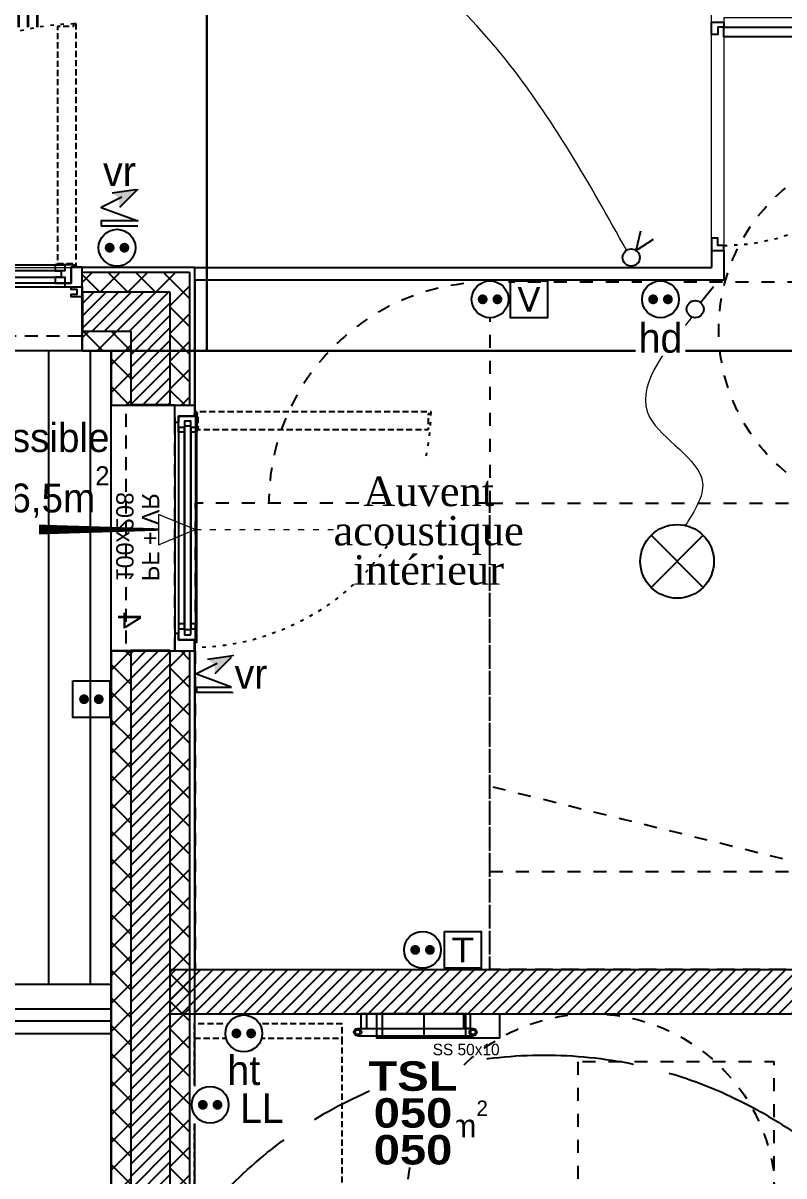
# Model space of a CAD drawing. Header units: centimetres. Extents: x -58072 to 12532, y -30603 to 6224.
# Drawn here: x 10784.5 to 11094.6, y 3181.3 to 3650.9 of the extents above; entities that cross this region are included whole.
import ezdxf

# ---------------------------------------------------------------- set-up
doc = ezdxf.new("R2010")
doc.units = ezdxf.units.CM
for name, pattern in [('ACAD_ISO02W100', [15, 12, -3]), ('ACAD_ISO03W100', [30, 12, -18]), ('Style de ligne -1', [0.41664, 0.20828, -0.20836]), ('Style de ligne -11', [0.347222, 0.20828, -0.138942]), ('Style de ligne -12', [0.164042, 0.054681, -0.109361]), ('Style de ligne -13', [0.147638, 0.098425, -0.049213]), ('Style de ligne -18', [0.164042, 0.054681, -0.109361]), ('Style de ligne -5', [0.20828, 0.069425, -0.138855]), ('VW-01', [0.41656, 0.20828, -0.20828])]:
    doc.linetypes.add(name, pattern=pattern)
for name, color, linetype in [('B Aménagement intérieur', 252, 'Continuous'), ('B GÈnÈral_Hatch', 252, 'Continuous'), ('B Général', 252, 'Continuous'), ('C ANNOTATIONS-PMR', 252, 'Style de ligne -5'), ('C ANNOTATIONS-prestations', 252, 'Continuous'), ('C ANNOTATIONS-texte', 252, 'Continuous'), ('D SURFACES-shab', 252, 'Continuous'), ('prlm-MOD', 7, 'Continuous'), ('prlm-VMC', 93, 'Continuous')]:
    doc.layers.add(name, color=color, linetype=linetype)
for name, color, linetype, lineweight in [('prlm-CHAUFF-CONV', 1, 'Continuous', 25), ('prlm-ELEC-CFA', 1, 'Continuous', 25), ('prlm-ELEC-CFO', 1, 'Continuous', 25)]:
    doc.layers.add(name, color=color, linetype=linetype, lineweight=lineweight)
doc.layers.add('prlm-ZEROPLOT', color=254, linetype='Continuous', plot=False)
doc.styles.add('Eurostile', font='Eurosti.TTF')
doc.styles.add('Eurostile (bold)', font='Eurostib.TTF')
doc.styles.add('Eurostile (italic)', font='Eurostib.TTF')
doc.styles.add('prlm-chauff-rad', font='ariblk.ttf', dxfattribs={"height": 12})
doc.styles.add('prlm-elec-cfo', font='comic.ttf', dxfattribs={"height": 12})
doc.styles.add('prlm-vmc', font='pala.ttf', dxfattribs={"height": 14})
doc.styles.get("Standard").update_dxf_attribs({"font": 'isocp.shx', "height": 12})
pattern_1 = [(45, (0, 0), (-5.656854, 5.656854), []), (135, (0, 0), (5.656854, 5.656854), [])]
pattern_2 = [(45, (0, 0), (2.4253472, -2.6458333), [])]
pattern_3 = [(-45, (0, 0), (5.656854, 5.656854), []), (45, (0, 0), (5.656854, -5.656854), [])]
pattern_4 = [(-45, (0, 0), (5.656854, 5.656854), []), (45, (0, 0), (5.656854, -5.656854), [])]

# ---------------------------------------------------------------- blocks, each defined once
blk = doc.blocks.new('B 60.Rond 150_PMR')
at = {"layer": 'B Général', "linetype": 'VW-01', "ltscale": 25.4}
blk.add_circle((0, 0), 75, dxfattribs=at)
at = {"layer": 'B Général', "insert": (-61.5, 0), "char_height": 7.056, "attachment_point": 5, "rotation": 90, "line_spacing_factor": 0.894578, "style": 'Eurostile (italic)'}
blk.add_mtext('Ø 150 PMR', dxfattribs=at)
blk = doc.blocks.new('B 60.200_wc-2')
at = {"layer": 'B Général', "linetype": 'Continuous'}
for p, q in [((-25, -20.1), (-25, 0)), ((-24.9, 0.1), (24.9, 0.1)), ((25, -20.1), (25, 0)), ((-19.5, -44.2), (-19.5, -21.9)), ((19.5, -44.2), (19.5, -21.9))]:
    blk.add_line(p, q, dxfattribs=at)
at = {"layer": 'B Général', "linetype": 'Continuous', "flags": 128}
blk.add_lwpolyline([(-25, -20.1), (-24.9, -20.6), (-24.75, -20.9), (-24.55, -21.2), (-24.3, -21.45), (-23.9, -21.7), (-23.4, -21.85), (-23.15, -21.9), (23.25, -21.9), (23.55, -21.85), (23.9, -21.7), (24.2, -21.5), (24.45, -21.3), (24.65, -21.05), (24.8, -20.75), (24.9, -20.5), (24.95, -20.3), (25, -20.1)], dxfattribs=at)
for points in [[(-19.5, -44.2), (-19.5, -44.2, 0.036537), (-19.11, -49.53, 0.035337), (-17.94, -54.75), (-17.94, -54.75, 0.041299), (-16.22, -59.09), (-16.22, -59.09), (-16.22, -59.1, 0.041783), (-13.79, -63.08, 0.053503), (-10.77, -66.4), (-10.77, -66.4, 0.054816), (-7.12, -69.02), (-7.12, -69.02, 0.063755), (-3.68, -70.42), (-3.68, -70.42, 0.064897), (0, -70.9)], [(0, -70.9, 0.064897), (3.68, -70.42), (3.68, -70.42, 0.063726), (7.12, -69.02), (7.12, -69.02, 0.054816), (10.77, -66.4), (10.77, -66.4, 0.053503), (13.79, -63.08, 0.041783), (16.22, -59.1), (16.22, -59.09), (16.22, -59.09, 0.041299), (17.94, -54.75), (17.94, -54.75, 0.035337), (19.11, -49.53, 0.036556), (19.5, -44.2)]]:
    blk.add_lwpolyline(points, format="xyb", dxfattribs=at)
at = {"layer": 'B Général', "linetype": 'Continuous'}
for centre, start, end in [((-24.9, 0), 90, 180), ((24.9, 0), 0, 90)]:
    blk.add_arc(centre, 0.1, start, end, dxfattribs=at)
blk = doc.blocks.new('B 60.Groupe-2-1')
at = {"layer": 'B Général', "linetype": 'Style de ligne -1', "ltscale": 25.4, "flags": 128}
blk.add_lwpolyline([(-35.4, 7.6), (35.6, 7.6), (35.6, -32.4), (-35.4, -32.4)], close=True, dxfattribs=at)
at = {"layer": 'B Général', "xscale": -1, "rotation": 270}
blk.add_blockref('B 60.200_wc-2', (35.5, 7.5), dxfattribs=at)
blk = doc.blocks.new('B 60.WC-plan-PMR')
at = {"layer": 'B Général', "linetype": 'Style de ligne -1', "ltscale": 25.4, "flags": 128}
blk.add_lwpolyline([(-114.5, 112.5), (15.5, 112.5), (15.5, 32.5), (-114.5, 32.5)], close=True, dxfattribs=at)
at = {"layer": 'B Général'}
blk.add_blockref('B 60.Groupe-2-1', (0, 0), dxfattribs=at)
blk = doc.blocks.new('B 60.Sèche-serviette')
at = {"layer": 'B GÈnÈral_Hatch', "linetype": 'Continuous'}
h = blk.add_hatch(dxfattribs=at)
h.set_pattern_fill('H_BARDAGE V 150', color=256, style=0, pattern_type=2)
h.set_pattern_definition([(90, (0, 3.493), (17, 0), [])])
h.paths.add_polyline_path([(-25, 8.4925), (25, 8.4925), (25, -1.5075), (-25, -1.5075)])
at = {"layer": 'B Général', "linetype": 'Continuous', "flags": 128}
blk.add_lwpolyline([(-25, 8.4925), (25, 8.4925), (25, -1.5075), (-25, -1.5075)], close=True, dxfattribs=at)
at = {"layer": 'C ANNOTATIONS-prestations', "insert": (25, -8.4925), "char_height": 4.7037, "width": 50, "attachment_point": 9, "line_spacing_factor": 0.894578, "style": 'Eurostile'}
blk.add_mtext('SS 50x10', dxfattribs=at)
blk = doc.blocks.new('B 60.Lave Linge')
at = {"layer": 'B Général', "linetype": 'Style de ligne -13', "ltscale": 25.4, "flags": 128}
blk.add_lwpolyline([(-29.47, 30), (-29.47, 36), (30.53, 36), (30.53, 30)], dxfattribs=at)
blk.add_lwpolyline([(-29.47, 30), (30.53, 30), (30.53, -30), (-29.47, -30)], close=True, dxfattribs=at)
at = {"layer": 'B Général', "insert": (0, 0), "char_height": 7.056, "attachment_point": 5, "line_spacing_factor": 0.894578, "style": 'Eurostile'}
blk.add_mtext('LL', dxfattribs=at)
blk = doc.blocks.new('B 60.Groupe-35-1')
at = {"layer": 'D SURFACES-shab', "lineweight": 18, "flags": 128}
blk.add_lwpolyline([(10854.39, 3247.39), (10854.39, 3012.74), (11010.53, 3012.74), (11010.53, 3093.85), (11070.03, 3093.85), (11070.03, 3077.64), (11156.03, 3077.64), (11156.03, 3247.39)], close=True, dxfattribs=at)
at = {"layer": 'B Général'}
for name, p in [('B 60.Sèche-serviette', (10953.72, 3238.9)), ('B 60.Lave Linge', (10883.85, 3207.39))]:
    blk.add_blockref(name, p, dxfattribs=at)
at = {"layer": 'B Général', "xscale": -1, "rotation": 89.99999999666491}
blk.add_blockref('B 60.WC-plan-PMR', (11123.03, 3113.24), dxfattribs=at)
at = {"layer": 'C ANNOTATIONS-PMR', "ltscale": 25.4, "rotation": 90}
blk.add_blockref('B 60.Rond 150_PMR', (11016.13, 3172.39), dxfattribs=at)
at = {"layer": 'C ANNOTATIONS-texte', "insert": (10928.03, 3212.05), "char_height": 9.4074, "width": 139.08, "attachment_point": 1, "rotation": 360, "line_spacing_factor": 0.894578, "style": 'Eurostile'}
blk.add_mtext('sde 6m{\\H0.6667x;\\S2^ ;}', dxfattribs=at)
blk = doc.blocks.new('B 60.PF 200.208 + VR')
at = {"layer": 'B Général', "linetype": 'Continuous'}
for p, q in [((-100, 7), (-100, 17)), ((100, 7), (100, 17))]:
    blk.add_line(p, q, dxfattribs=at)
at = {"layer": 'B Général', "linetype": 'Continuous', "lineweight": 35}
for p, q in [((-100, 7), (-100, -9)), ((100, 7), (100, -9))]:
    blk.add_line(p, q, dxfattribs=at)
at = {"layer": 'B Général'}
blk.add_line((-93, 9), (97, 9), dxfattribs=at)
at = {"layer": 'B Général', "linetype": 'Style de ligne -13', "ltscale": 25.4, "flags": 128}
for points in [[(-97.5, 116.12), (-96.5, 116.12), (-96.5, 115.12), (-90, 115.12), (-90, 18.5), (-96.5, 18.5), (-96.5, 17.5), (-97.5, 17.5)], [(97.5, 116.12), (96.5, 116.12), (96.5, 115.12), (90, 115.12), (90, 18.5), (96.5, 18.5), (96.5, 17.5), (97.5, 17.5)]]:
    blk.add_lwpolyline(points, close=True, dxfattribs=at)
at = {"layer": 'B Général', "flags": 128}
for points in [[(-93, 10.5), (-93, 9), (-100, 9), (-100, 17), (-95.5, 17), (-95.5, 10.5)], [(-4.5, 18), (-89, 18), (-89, 15.5), (-4.5, 15.5)], [(6.5, 18), (93, 18), (93, 15.5), (6.5, 15.5)], [(93, 10.5), (93, 9), (100, 9), (100, 17), (95.5, 17), (95.5, 10.5)], [(-4.5, 13), (-89, 13), (-89, 10.5), (-4.5, 10.5)], [(6.5, 13), (93, 13), (93, 10.5), (6.5, 10.5)], [(-100, 9), (-100, 5), (-95.5, 5), (-95.5, 6), (-98, 6), (-98, 8), (-95.5, 8), (-95.5, 9)], [(100, 9), (100, 5), (95.5, 5), (95.5, 6), (98, 6), (98, 8), (95.5, 8), (95.5, 9)]]:
    blk.add_lwpolyline(points, close=True, dxfattribs=at)
at = {"layer": 'B Général', "linetype": 'Continuous', "flags": 128}
for points in [[(-89, 15.5), (-91.5, 15.5), (-91.5, 13), (-89, 13), (-89, 10.5), (-95.5, 10.5), (-95.5, 17), (-96.5, 17), (-96.5, 18), (-89, 18)], [(-6.5, 15.5), (-4, 15.5), (-4, 13), (-6.5, 13), (-6.5, 10.5), (0, 10.5), (0, 17), (1, 17), (1, 18), (-6.5, 18)], [(6.5, 15.5), (4, 15.5), (4, 13), (6.5, 13), (6.5, 10.5), (0, 10.5), (0, 17), (1, 17), (1, 18), (6.5, 18)], [(89, 15.5), (91.5, 15.5), (91.5, 13), (89, 13), (89, 10.5), (95.5, 10.5), (95.5, 17), (96.5, 17), (96.5, 18), (89, 18)]]:
    blk.add_lwpolyline(points, close=True, dxfattribs=at)
at = {"layer": 'B Général', "linetype": 'Style de ligne -11', "ltscale": 25.4, "flags": 128}
blk.add_lwpolyline([(-100, 9), (100, 9), (100, -11), (-100, -11)], close=True, dxfattribs=at)
at = {"layer": 'B Général', "flags": 128}
blk.add_lwpolyline([(100, -9), (100, -17), (-100, -17), (-100, -9)], dxfattribs=at)
at = {"layer": 'B Général'}
for centre in [(-97, 17.5), (97, 17.5)]:
    blk.add_circle(centre, 0.5, dxfattribs=at)
at = {"layer": 'B Général', "linetype": 'Style de ligne -12', "ltscale": 25.4}
for centre, start, end in [((-98.46, 17.77), 359.5523, 89.0018), ((98.46, 17.77), 90.9982, 180.4485)]:
    blk.add_arc(centre, 98.37, start, end, dxfattribs=at)
at = {"layer": 'B Général', "insert": (0, 3.15), "char_height": 7.056, "attachment_point": 2, "rotation": 360, "line_spacing_factor": 0.894578, "style": 'Eurostile'}
blk.add_mtext('PF + VR', dxfattribs=at)
at = {"layer": 'C ANNOTATIONS-prestations', "rotation": 360, "line_spacing_factor": 0.894578}
for s, insert, char_height, attachment_point, style in [('5', (-91.15, -4.77), 9.41, 1, 'Eurostile (bold)'), ('\\P200x208 (2 vantaux) ', (0, 3.15), 7.0556, 2, 'Eurostile')]:
    blk.add_mtext(s, dxfattribs=dict(at, insert=insert, char_height=char_height, attachment_point=attachment_point, style=style))
blk = doc.blocks.new('B 60.PF 100.208 + VR')
at = {"layer": 'B Général', "linetype": 'Continuous'}
for p, q in [((-50, 7), (-50, 17)), ((50, 7), (50, 17))]:
    blk.add_line(p, q, dxfattribs=at)
at = {"layer": 'B Général', "linetype": 'Continuous', "lineweight": 35}
for p, q in [((-50, 7), (-50, -9)), ((50, 7), (50, -9))]:
    blk.add_line(p, q, dxfattribs=at)
at = {"layer": 'B Général'}
blk.add_line((45, 9), (-45, 9), dxfattribs=at)
at = {"layer": 'B Général', "linetype": 'Style de ligne -13', "ltscale": 25.4, "flags": 128}
blk.add_lwpolyline([(47.5, 113.27), (46.5, 113.27), (46.5, 112.27), (40, 112.27), (40, 18.5), (46.5, 18.5), (46.5, 17.5), (47.5, 17.5)], close=True, dxfattribs=at)
at = {"layer": 'B Général', "flags": 128}
for points in [[(-43, 10.5), (-43, 9), (-50, 9), (-50, 17), (-45.5, 17), (-45.5, 10.5)], [(-43.5, 15.5), (43.5, 15.5), (43.5, 13), (-43.5, 13)], [(-41, 18), (41, 18), (41, 15.5), (-41, 15.5)], [(43, 10.5), (43, 9), (50, 9), (50, 17), (45.5, 17), (45.5, 10.5)], [(-41, 13), (41, 13), (41, 10.5), (-41, 10.5)]]:
    blk.add_lwpolyline(points, close=True, dxfattribs=at)
at = {"layer": 'B Général', "linetype": 'Continuous', "flags": 128}
for points in [[(-39, 15.5), (-41.5, 15.5), (-41.5, 13), (-39, 13), (-39, 10.5), (-45.5, 10.5), (-45.5, 17), (-46.5, 17), (-46.5, 18), (-39, 18)], [(39, 15.5), (41.5, 15.5), (41.5, 13), (39, 13), (39, 10.5), (45.5, 10.5), (45.5, 17), (46.5, 17), (46.5, 18), (39, 18)]]:
    blk.add_lwpolyline(points, close=True, dxfattribs=at)
at = {"layer": 'B Général', "linetype": 'Style de ligne -11', "ltscale": 25.4, "flags": 128}
blk.add_lwpolyline([(-50, 9), (50, 9), (50, -11), (-50, -11)], close=True, dxfattribs=at)
at = {"layer": 'B Général', "flags": 128}
blk.add_lwpolyline([(-50, -9), (-50, -17), (50, -17), (50, -9)], dxfattribs=at)
at = {"layer": 'B Général'}
blk.add_circle((47, 17.5), 0.5, dxfattribs=at)
at = {"layer": 'B Général', "linetype": 'Style de ligne -12', "ltscale": 25.4}
blk.add_arc((48.78, 15.78), 97.5, 90.8973, 179.2823, dxfattribs=at)
at = {"layer": 'B Général', "insert": (-21.61, 2.64), "char_height": 7.056, "attachment_point": 1, "rotation": 360, "line_spacing_factor": 0.894578, "style": 'Eurostile'}
blk.add_mtext('PF + VR', dxfattribs=at)
at = {"layer": 'C ANNOTATIONS-prestations', "attachment_point": 1, "rotation": 360, "line_spacing_factor": 0.894578}
for s, insert, char_height, style in [('4', (-41.15, -4.77), 9.41, 'Eurostile (bold)'), ('100x208', (-21.61, -7.84), 7.056, 'Eurostile')]:
    blk.add_mtext(s, dxfattribs=dict(at, insert=insert, char_height=char_height, style=style))
blk = doc.blocks.new('xi.EA')
at = {"layer": 'prlm-VMC', "color": 0, "linetype": 'ByBlock', "lineweight": 5, "flags": 128}
blk.add_lwpolyline([(-6.17, -15), (6.17, -15), (0, 0)], close=True, dxfattribs=at)
at = {"layer": 'prlm-VMC', "color": 0, "linetype": 'ByBlock', "lineweight": -2, "flags": 128}
blk.add_lwpolyline([(0, -15, 1, 4, 0), (0, -63.63, 1, 1, 0)], format="xyseb", dxfattribs=at)
at = {"layer": 'prlm-VMC', "color": 0, "linetype": 'ByBlock', "lineweight": 5}
blk.add_solid([(0, 0), (6.17, -15), (-6.17, -15), (0, 0)], dxfattribs=at)
at = {"layer": 'prlm-ZEROPLOT', "color": 250, "linetype": 'ACAD_ISO03W100', "lineweight": 0, "ltscale": 0.2}
blk.add_lwpolyline([(0, 0), (0, 60)], dxfattribs=at)
blk = doc.blocks.new('xi.dchrob')
at = {"layer": 'prlm-MOD', "color": 161}
for p, q in [((8.16, -2.3), (8.16, 2.3)), ((13.38, 1.16), (13.38, -1.16))]:
    blk.add_line(p, q, dxfattribs=at)
for points in [[(0, 10.66), (0, 4.16)], [(4.19, -5.66), (4.19, 5.66)], [(5.77, 7.56), (8.16, 2.38)], [(0, -4.16), (0, -10.66)], [(5.77, -7.26), (8.16, -2.37)]]:
    blk.add_lwpolyline(points, dxfattribs=at)
for points in [[(2.5, 9.16), (4.19, 9.16), (4.19, 5.66), (2.5, 5.66)], [(13.38, -2.37), (8.16, -2.37), (8.16, 2.38), (13.38, 2.38)], [(2.5, -5.66), (4.19, -5.66), (4.19, -9.16), (2.5, -9.16)]]:
    blk.add_lwpolyline(points, close=True, dxfattribs=at)
for centre, radius, start, end in [((0, 7.41), 3.25, 32.579, 90), ((0, 7.41), 3.25, 270, 327.421), ((4.65, 7.56), 1.13, 0, 114.0743), ((0, -7.41), 3.25, 32.579, 90), ((0, -7.41), 3.25, 270, 327.421), ((4.65, -7.26), 1.13, 245.9257, 360)]:
    blk.add_arc(centre, radius, start, end, dxfattribs=at)
at = {"layer": 'prlm-ZEROPLOT', "color": 253, "linetype": 'ACAD_ISO02W100', "ltscale": 5}
for radius in [180, 120]:
    blk.add_circle((13.38, 0), radius, dxfattribs=at)
blk = doc.blocks.new('xi.PCHT')
at = {"color": 0, "lineweight": 5}
blk.add_wipeout([(-7.5, -7.5), (7.5, -7.5), (7.5, 7.5), (-7.5, 7.5)], dxfattribs=at).dxf.layer = 'prlm-ELEC-CFO'
at = {"layer": 'prlm-ELEC-CFO', "color": 0, "linetype": 'ByBlock', "lineweight": 5, "const_width": 2}
for points in [[(-4, 0, 1), (-2, 0, 1)], [(2, 0, 1), (4, 0, 1)]]:
    blk.add_lwpolyline(points, format="xyb", close=True, dxfattribs=at)
at = {"layer": 'prlm-ELEC-CFO', "color": 0, "linetype": 'ByBlock', "lineweight": -2}
blk.add_circle((0, 0), 7.5, dxfattribs=at)
blk = doc.blocks.new('xi.PC-EXT')
at = {"layer": 'prlm-ELEC-CFO', "color": 0, "linetype": 'ByBlock', "lineweight": -2, "flags": 128}
blk.add_lwpolyline([(-7.5, 7.5), (7.5, 7.5), (7.5, -7.5), (-7.5, -7.5)], close=True, dxfattribs=at)
at = {"layer": 'prlm-ELEC-CFO', "color": 0, "linetype": 'ByBlock', "lineweight": 5, "const_width": 2}
for points in [[(-4, 0, 1), (-2, 0, 1)], [(2, 0, 1), (4, 0, 1)]]:
    blk.add_lwpolyline(points, format="xyb", close=True, dxfattribs=at)
blk = doc.blocks.new('xi.PTCE')
at = {"layer": 'prlm-ELEC-CFO', "color": 0}
for points in [[(-10.61, 10.61), (10.61, -10.61)], [(10.61, 10.61), (-10.61, -10.61)]]:
    blk.add_lwpolyline(points, dxfattribs=at)
at = {"layer": 'prlm-ELEC-CFO', "color": 0, "linetype": 'ByBlock'}
blk.add_circle((0, 0), 15, dxfattribs=at)
blk = doc.blocks.new('xi.SA')
at = {"layer": 'prlm-ELEC-CFO', "color": 0}
blk.add_lwpolyline([(0.2, -1.28), (5.5, 5.28)], dxfattribs=at)
blk.add_circle((-2, -4), 3.5, dxfattribs=at)
blk = doc.blocks.new('xi.PCHD')
at = {"color": 0, "lineweight": 5}
blk.add_wipeout([(-7.5, -7.5), (7.5, -7.5), (7.5, 7.5), (-7.5, 7.5)], dxfattribs=at).dxf.layer = 'prlm-ELEC-CFO'
at = {"layer": 'prlm-ELEC-CFO', "color": 0, "linetype": 'ByBlock', "lineweight": 5, "const_width": 2}
for points in [[(-4, 0, 1), (-2, 0, 1)], [(2, 0, 1), (4, 0, 1)]]:
    blk.add_lwpolyline(points, format="xyb", close=True, dxfattribs=at)
at = {"layer": 'prlm-ELEC-CFO', "color": 0, "linetype": 'ByBlock', "lineweight": -2}
blk.add_circle((0, 0), 7.5, dxfattribs=at)
blk = doc.blocks.new('xi.PC')
at = {"color": 0, "lineweight": 5}
blk.add_wipeout([(-7.5, -7.5), (7.5, -7.5), (7.5, 7.5), (-7.5, 7.5)], dxfattribs=at).dxf.layer = 'prlm-ELEC-CFO'
at = {"layer": 'prlm-ELEC-CFO', "color": 0, "linetype": 'ByBlock', "lineweight": 5, "const_width": 2}
for points in [[(-4, 0, 1), (-2, 0, 1)], [(2, 0, 1), (4, 0, 1)]]:
    blk.add_lwpolyline(points, format="xyb", close=True, dxfattribs=at)
at = {"layer": 'prlm-ELEC-CFO', "color": 0, "linetype": 'ByBlock', "lineweight": -2}
blk.add_circle((0, 0), 7.5, dxfattribs=at)
blk = doc.blocks.new('xi.TV')
at = {"layer": 'prlm-ELEC-CFA', "color": 0, "linetype": 'ByBlock', "lineweight": -2, "flags": 128}
blk.add_lwpolyline([(-7.5, 7.5), (7.5, 7.5), (7.5, -7.5), (-7.5, -7.5)], close=True, dxfattribs=at)
at = {"layer": 'prlm-ELEC-CFA', "color": 0, "linetype": 'ByBlock', "insert": (0, 0), "char_height": 10, "width": 11.36, "attachment_point": 5}
blk.add_mtext('{\\fVerdana|b0|i0|c0|p34;V}', dxfattribs=at)
blk = doc.blocks.new('xi.TEL')
at = {"layer": 'prlm-ELEC-CFA', "color": 0, "linetype": 'ByBlock', "lineweight": -2, "flags": 128}
blk.add_lwpolyline([(-7.5, 7.5), (7.5, 7.5), (7.5, -7.5), (-7.5, -7.5)], close=True, dxfattribs=at)
at = {"layer": 'prlm-ELEC-CFA', "color": 0, "linetype": 'ByBlock', "insert": (0, 0), "char_height": 10, "width": 11.36, "attachment_point": 5}
blk.add_mtext('{\\fVerdana|b0|i0|c0|p34;T}', dxfattribs=at)
blk = doc.blocks.new('xi.VR')
at = {"layer": 'prlm-ELEC-CFO', "lineweight": 5}
blk.add_hatch(color=0, dxfattribs=at).paths.add_polyline_path([(-3, 6), (-0.1, 3.7), (0, 0), (7.5, 7.5)])
at = {"layer": 'prlm-ELEC-CFO', "color": 0}
for points in [[(-3, 6), (7.5, 7.5), (0, 0)], [(0.95, 4.23), (-7.5, 0), (7.5, -5.5), (-7.5, -5.5), (-7.5, -7.5), (7.5, -7.5)]]:
    blk.add_lwpolyline(points, dxfattribs=at)
blk = doc.blocks.new('xi.VV')
at = {"layer": 'prlm-ELEC-CFO', "color": 0}
blk.add_lwpolyline([(6.95, 3.42), (0.01, -1.13), (1.91, 6.95)], dxfattribs=at)
blk.add_circle((-2, -4), 3.5, dxfattribs=at)
blk = doc.blocks.new('xi.TSL-050-050')
at = {"layer": 'prlm-CHAUFF-CONV', "linetype": 'ByBlock', "lineweight": -2}
h = blk.add_hatch(color=0, dxfattribs=at)
edge = h.paths.add_edge_path()
edge.add_arc((-23.5, 7.5), 1.5, 0, 360)
edge = h.paths.add_edge_path(flags=17)
edge.add_arc((-23.5, 7.5), 1, 0, 360)
edge = h.paths.add_edge_path()
edge.add_arc((23.5, 7.5), 1.5, 0, 360)
edge = h.paths.add_edge_path(flags=17)
edge.add_arc((23.5, 7.5), 1, 0, 360)
at = {"layer": 'prlm-CHAUFF-CONV', "color": 0, "linetype": 'ByBlock', "lineweight": -2, "flags": 128}
for points in [[(23.5, 9), (-23.5, 9)], [(23.5, 6), (-23.5, 6)]]:
    blk.add_lwpolyline(points, dxfattribs=at)
at = {"layer": 'prlm-CHAUFF-CONV', "color": 0, "linetype": 'ByBlock', "lineweight": -2}
for points in [[(-19.73, 0), (-22.27, 0), (-22.27, 6), (-19.73, 6)], [(19.73, 0), (22.27, 0), (22.27, 6), (19.73, 6)]]:
    blk.add_lwpolyline(points, close=True, dxfattribs=at)
for centre, radius in [((-23.5, 7.5), 1.5), ((-23.5, 7.5), 1), ((23.5, 7.5), 1.5), ((23.5, 7.5), 1)]:
    blk.add_circle(centre, radius, dxfattribs=at)
at = {"layer": 'prlm-ZEROPLOT', "linetype": 'ByBlock', "lineweight": -2, "flags": 128}
blk.add_lwpolyline([(-21, 0), (21, 0)], dxfattribs=at)
blk = doc.blocks.new('xi.LL')
at = {"color": 0, "lineweight": 5}
blk.add_wipeout([(-7.5, -7.5), (7.5, -7.5), (7.5, 7.5), (-7.5, 7.5)], dxfattribs=at).dxf.layer = 'prlm-ELEC-CFO'
at = {"layer": 'prlm-ELEC-CFO', "color": 0, "linetype": 'ByBlock', "lineweight": 5, "const_width": 2}
for points in [[(-4, 0, 1), (-2, 0, 1)], [(2, 0, 1), (4, 0, 1)]]:
    blk.add_lwpolyline(points, format="xyb", close=True, dxfattribs=at)
at = {"layer": 'prlm-ELEC-CFO', "color": 0, "linetype": 'ByBlock', "lineweight": -2}
blk.add_circle((0, 0), 7.5, dxfattribs=at)
blk = doc.blocks.new('B 60.PP 80')
at = {"layer": 'B Général', "flags": 128}
blk.add_lwpolyline([(-43, 2.5), (-43, 85.5), (-39, 85.5), (-39, 2.5)], close=True, dxfattribs=at)
at = {"layer": 'B Général', "linetype": 'Style de ligne -18', "ltscale": 25.4, "flags": 128}
blk.add_lwpolyline([(46, 2.5), (45.27, 13.33), (43.1, 23.98), (39.53, 34.26), (34.61, 44), (28.44, 53.03), (21.1, 61.19), (12.74, 68.35), (3.5, 74.38), (-6.47, 79.18), (-17, 82.67), (-27.91, 84.79), (-39, 85.5)], dxfattribs=at)
at = {"layer": 'B Général', "linetype": 'Continuous', "flags": 128}
for points in [[(-45, 2.5), (-43, 2.5), (-43, 0), (-40, 0), (-40, -2.5), (-45, -2.5)], [(48, 2.5), (46, 2.5), (46, 0), (43, 0), (43, -2.5), (48, -2.5), (48, -2.5), (48, -2.5), (48, 1.79), (48, 1.79)]]:
    blk.add_lwpolyline(points, close=True, dxfattribs=at)
at = {"layer": 'C ANNOTATIONS-prestations', "insert": (-37.5, 32.5), "char_height": 5.8796, "attachment_point": 1, "rotation": 90, "line_spacing_factor": 0.894578, "style": 'Eurostile'}
blk.add_mtext('PP 83 x 204', dxfattribs=at)
blk = doc.blocks.new('B 60.Groupe-4-1')
at = {"layer": 'B Général', "linetype": 'VW-01', "ltscale": 25.4}
blk.add_line((70, -99.99), (-70, -65.35), dxfattribs=at)
at = {"layer": 'B Général', "linetype": 'VW-01', "ltscale": 25.4, "flags": 128}
for points in [[(-70, 50), (70, 50), (70, -140), (-70, -140)], [(-70, -99.99), (70, -99.99), (70, -140), (-70, -140)]]:
    blk.add_lwpolyline(points, close=True, dxfattribs=at)
blk = doc.blocks.new('B 60.Lit 140.190_PMR 1')
at = {"layer": 'B Général', "linetype": 'VW-01', "ltscale": 25.4, "flags": 128}
for points in [[(-70, 50), (70, 50), (70, 140), (-70, 140)], [(-70, -140), (-70, 50), (-190, 50), (-190, -140)], [(190, -140), (190, 50), (70, 50), (70, -140)]]:
    blk.add_lwpolyline(points, close=True, dxfattribs=at)
at = {"layer": 'B Général', "linetype": 'VW-01', "ltscale": 25.4}
for centre, start, end in [((-70, 50), 90, 180), ((70, 50), 0, 90)]:
    blk.add_arc(centre, 90, start, end, dxfattribs=at)
at = {"layer": 'B Général'}
blk.add_blockref('B 60.Groupe-4-1', (0, 0), dxfattribs=at)

msp = doc.modelspace()

# ---------------------------------------------------------------- hatches: boundary and pattern name
at = {"layer": 'B GÈnÈral_Hatch', "linetype": 'Continuous'}
h = msp.add_hatch(dxfattribs=at)
h.set_pattern_fill('02_ISOLANT', color=256, style=0, pattern_type=2)
h.set_pattern_definition(pattern_1)
h.paths.add_polyline_path([(10808.627, 3549.389), (10808.627, 3541.389), (10844.388, 3541.389), (10852.388, 3549.389)])
h = msp.add_hatch(dxfattribs=at)
h.set_pattern_fill('02_ISOLANT', color=256, angle=-90, style=0, pattern_type=2)
h.set_pattern_definition(pattern_4)
h.paths.add_polyline_path([(10852.388, 3549.389), (10844.388, 3541.389), (10844.388, 3495.194), (10852.388, 3495.194)])
h = msp.add_hatch(dxfattribs=at)
h.set_pattern_fill('50_BETON', color=256, style=0, pattern_type=2)
h.set_pattern_definition(pattern_2)
h.paths.add_polyline_path([(10808.627, 3541.389), (10808.627, 3525.389), (10828.388, 3525.389), (10844.388, 3541.389)])
h = msp.add_hatch(dxfattribs=at)
h.set_pattern_fill('50_BETON', color=256, style=0, pattern_type=2)
h.set_pattern_definition(pattern_2)
h.paths.add_polyline_path([(10844.388, 3541.389), (10828.388, 3525.389), (10828.388, 3495.194), (10844.388, 3495.194)])
h = msp.add_hatch(dxfattribs=at)
h.set_pattern_fill('02_ISOLANT', color=256, style=0, pattern_type=2)
h.set_pattern_definition(pattern_1)
h.paths.add_polyline_path([(10808.627, 3525.389), (10808.627, 3517.389), (10820.388, 3517.389), (10828.388, 3525.389)])
h = msp.add_hatch(dxfattribs=at)
h.set_pattern_fill('02_ISOLANT', color=256, angle=-90, style=0, pattern_type=2)
h.set_pattern_definition(pattern_4)
h.paths.add_polyline_path([(10828.388, 3525.389), (10820.388, 3517.389), (10820.388, 3495.194), (10828.388, 3495.194)])
h = msp.add_hatch(dxfattribs=at)
h.set_pattern_fill('H_BARDAGE V 150', color=256, style=0, pattern_type=2)
h.set_pattern_definition([(90, (0, 0), (17, 0), [])])
h.paths.add_polyline_path([(10552.178, 3259.389), (10820.388, 3259.389), (10820.388, 3517.389), (10552.178, 3517.389)])
h = msp.add_hatch(dxfattribs=at)
h.set_pattern_fill('02_ISOLANT', color=256, angle=-90, style=0, pattern_type=2)
h.set_pattern_definition(pattern_3)
h.paths.add_polyline_path([(10828.388, 3395.194), (10820.388, 3395.194), (10820.388, 2838.303), (10828.388, 2838.303)])
h = msp.add_hatch(dxfattribs=at)
h.set_pattern_fill('50_BETON', color=256, style=0, pattern_type=2)
h.set_pattern_definition(pattern_2)
h.paths.add_polyline_path([(10844.388, 3395.194), (10828.388, 3395.194), (10828.388, 2838.303), (10844.388, 2838.303)])
h = msp.add_hatch(dxfattribs=at)
h.set_pattern_fill('02_ISOLANT', color=256, angle=-90, style=0, pattern_type=2)
h.set_pattern_definition(pattern_3)
h.paths.add_polyline_path([(10852.388, 3395.194), (10844.388, 3395.194), (10844.388, 2838.303), (10852.388, 2838.303)])
h = msp.add_hatch(dxfattribs=at)
h.set_pattern_fill('50_BETON', color=256, style=0, pattern_type=2)
h.set_pattern_definition(pattern_2)
h.paths.add_polyline_path([(10844.388, 3265.389), (10844.388, 3247.389), (11283.042, 3247.389), (11283.042, 3265.389)])
h = msp.add_hatch(dxfattribs=at)
h.set_pattern_fill('50_BETON', color=256, style=0, pattern_type=2)
h.set_pattern_definition(pattern_2)
h.paths.add_polyline_path([(11283.042, 3247.389), (11301.042, 3265.389), (10854.388, 3265.389), (10854.388, 3247.389)])

# ---------------------------------------------------------------- linework, layer by layer
at = {"layer": 'B Général', "linetype": 'Continuous'}
for p, q in [((11065.081, 3558.206), (11065.081, 3551.347)), ((11065.081, 3558.206), (11065.081, 3551.347)), ((11065.081, 3558.206), (11070.081, 3558.206)), ((11070.081, 3558.206), (11070.081, 3546.347)), ((11070.081, 3558.206), (11070.081, 3546.347)), ((10808.627, 3551.389), (10854.388, 3551.389)), ((10808.627, 3551.389), (10854.388, 3551.389)), ((10808.627, 3517.389), (10808.627, 3551.389)), ((10854.388, 3551.389), (10854.388, 3495.194)), ((10854.388, 3551.389), (10854.388, 3495.194)), ((10854.388, 3551.347), (11065.081, 3551.347)), ((10854.388, 3551.347), (11065.081, 3551.347)), ((10808.627, 3549.389), (10852.388, 3549.389)), ((10808.627, 3549.389), (10852.388, 3549.389)), ((10852.388, 3549.389), (10852.388, 3495.194)), ((10852.388, 3549.389), (10852.388, 3495.194)), ((10854.388, 3546.347), (11070.081, 3546.347)), ((10854.388, 3546.347), (11070.081, 3546.347)), ((10808.627, 3541.389), (10844.388, 3541.389)), ((10844.388, 3541.389), (10844.388, 3495.194)), ((10808.627, 3525.389), (10828.388, 3525.389)), ((10828.388, 3525.389), (10828.388, 3495.194)), ((10808.627, 3517.389), (10820.388, 3517.389)), ((10808.627, 3517.389), (10820.388, 3517.389)), ((10820.388, 3517.389), (10820.388, 3495.194)), ((10820.388, 3517.389), (10820.388, 3495.194)), ((10820.388, 3495.194), (10854.388, 3495.194)), ((10820.388, 3395.194), (10820.388, 2838.303)), ((10820.388, 3395.194), (10820.388, 2838.303)), ((10820.388, 3395.194), (10854.388, 3395.194)), ((10828.388, 3395.194), (10828.388, 2838.303)), ((10844.388, 3395.194), (10844.388, 2838.303)), ((10852.388, 3395.194), (10852.388, 2838.303)), ((10852.388, 3395.194), (10852.388, 2838.303)), ((10854.388, 3395.194), (10854.388, 2838.303)), ((10854.388, 3395.194), (10854.388, 3265.389)), ((10844.388, 3265.389), (11283.042, 3265.389)), ((10854.388, 3265.389), (11238.042, 3265.389)), ((10844.388, 3247.389), (11283.042, 3247.389)), ((10854.388, 3247.389), (10854.388, 2939.389)), ((10854.388, 3247.389), (11283.042, 3247.389))]:
    msp.add_line(p, q, dxfattribs=at)
at = {"layer": 'B Général', "linetype": 'Continuous', "lineweight": 18}
for p, q in [((10808.627, 3541.389), (10844.388, 3541.389)), ((10844.388, 3541.389), (10844.388, 3495.194)), ((10808.627, 3525.389), (10828.388, 3525.389)), ((10828.388, 3525.389), (10828.388, 3495.194)), ((10828.388, 3395.194), (10828.388, 2838.303)), ((10844.388, 3395.194), (10844.388, 2838.303)), ((10844.388, 3265.389), (11283.042, 3265.389)), ((10854.388, 3265.389), (11248.042, 3265.389)), ((10844.388, 3247.389), (11283.042, 3247.389)), ((10854.388, 3247.389), (11283.042, 3247.389))]:
    msp.add_line(p, q, dxfattribs=at)
at = {"layer": 'B Général', "linetype": 'Continuous', "flags": 128}
for points in [[(9810.485, 3239.389), (10820.388, 3239.389), (10820.388, 3517.39), (9810.485, 3517.39)], [(9818.485, 3244.389), (9818.485, 3249.389), (10049.795, 3249.389), (10049.795, 3517.389), (10054.795, 3517.389), (10054.795, 3249.389), (10546.975, 3249.389), (10546.975, 3517.389), (10551.975, 3517.389), (10551.975, 3249.389), (10820.388, 3249.389), (10820.388, 3244.389)], [(10552.178, 3259.389), (10820.388, 3259.389), (10820.388, 3517.389), (10552.178, 3517.389)]]:
    msp.add_lwpolyline(points, close=True, dxfattribs=at)
at = {"layer": 'D SURFACES-shab', "lineweight": 18, "flags": 128}
for points in [[(11065.081, 3909.359), (11065.081, 3984.561), (10918.75, 3984.561), (10856.77, 3984.587), (10856.779, 4128.366), (10565.172, 4128.338), (10565.178, 3551.347), (11065.081, 3551.347)], [(11070.081, 3652.971), (11070.081, 3546.347), (10854.7, 3546.347), (10854.7, 3265.347), (11238.042, 3265.347), (11238.042, 3483.389), (11283.042, 3483.389), (11283.042, 3652.971)]]:
    msp.add_lwpolyline(points, close=True, dxfattribs=at)
at = {"layer": 'prlm-ELEC-CFO', "lineweight": 13}
for points in [[(11030.484, 3558.304), (10981.009, 3636.226), (10829.427, 3753.754)], [(11057.03, 3531.123), (11039.843, 3490.396), (11061.445, 3463.54), (11054.396, 3446.246)]]:
    msp.add_spline(points, degree=3, dxfattribs=at)
at = {"layer": 'prlm-ZEROPLOT'}
for points in [[(8418.485, 4917.388), (10859.388, 4917.388), (10859.389, 3517.39), (9818.485, 3517.39), (9818.485, 2192.491), (8418.485, 2192.491)], [(10859.388, 4917.389), (11968.445, 4917.389), (11968.445, 3517.389), (10859.388, 3517.389)], [(10820.388, 3517.389), (9818.485, 3517.389), (9818.485, 3239.389), (10820.388, 3239.389)]]:
    msp.add_lwpolyline(points, close=True, dxfattribs=at)

# ---------------------------------------------------------------- block references
at = {"layer": 'B Aménagement intérieur'}
msp.add_blockref('B 60.Groupe-35-1', (0, 0), dxfattribs=at)
at = {"layer": 'B Général'}
for name, p in [('B 60.PF 200.208 + VR', (10708.627, 3534.389)), ('B 60.Lit 140.190_PMR 1', (11044.7, 3405.347))]:
    msp.add_blockref(name, p, dxfattribs=at)
at = {"layer": 'B Général', "rotation": 270}
msp.add_blockref('B 60.PP 80', (11067.581, 3606.206), dxfattribs=at)
at = {"layer": 'B Général', "xscale": -1, "rotation": 270}
msp.add_blockref('B 60.PF 100.208 + VR', (10837.388, 3445.194), dxfattribs=at)
at = {"layer": 'C ANNOTATIONS-PMR', "ltscale": 25.4, "rotation": 90}
msp.add_blockref('B 60.Rond 150_PMR', (11143.042, 3525.889), dxfattribs=at)
at = {"layer": 'prlm-CHAUFF-CONV', "rotation": 180.0000000000009}
msp.add_blockref('xi.TSL-050-050', (10944.388, 3247.389), dxfattribs=at)
at = {"layer": 'prlm-ELEC-CFO'}
for name, p in [('xi.VV', (11034.36, 3559.35)), ('xi.SA', (11060.391, 3538.347)), ('xi.PTCE', (11051.061, 3431.622)), ('xi.VR', (10862.7, 3385.796)), ('xi.PC-EXT', (10812.388, 3375.48))]:
    msp.add_blockref(name, p, dxfattribs=at)
at = {"layer": 'prlm-MOD', "rotation": 180}
msp.add_blockref('xi.dchrob', (11010.242, 3050.552), dxfattribs=at)

# ---------------------------------------------------------------- texts
at = {"layer": 'C ANNOTATIONS-texte', "insert": (10661, 3664.23), "char_height": 9.40741, "width": 211.84601, "attachment_point": 1, "line_spacing_factor": 0.894578, "style": 'Eurostile'}
msp.add_mtext('Séjour/Cuisine  25,85m{\\H0.6667x;\\S2^ ;}', dxfattribs=at)
at = {"layer": 'D SURFACES-shab', "insert": (10819.778, 3487.911), "char_height": 11.75926, "attachment_point": 3, "line_spacing_factor": 0.894578, "style": 'Eurostile'}
msp.add_mtext('terrasse accessible\\P6,5m{\\H0.6667x;\\S2^ ;}', dxfattribs=at)

# ---------------------------------------------------------------- next in the draw order: block references
at = {"layer": 'prlm-ELEC-CFO'}
for name, p in [('xi.PC', (10822.831, 3559.367)), ('xi.PC', (10974.823, 3538.347)), ('xi.PCHD', (11044.278, 3538.347))]:
    msp.add_blockref(name, p, dxfattribs=at)

# ---------------------------------------------------------------- next in the draw order: texts
at = {"layer": 'prlm-VMC', "insert": (10949.802, 3444.041), "char_height": 12, "width": 20.51, "attachment_point": 5, "line_spacing_factor": 0.8, "style": 'prlm-vmc', "bg_fill": 2}
msp.add_mtext('Auvent acoustique intérieur', dxfattribs=at)

# ---------------------------------------------------------------- next in the draw order: linework, layer by layer
at = {"layer": 'prlm-ZEROPLOT'}
msp.add_lwpolyline([(10820.388, 3517.389), (11968.445, 3517.389), (11968.445, 2312.491), (10820.388, 2312.491)], close=True, dxfattribs=at)

# ---------------------------------------------------------------- next in the draw order: block references
at = {"layer": 'prlm-ELEC-CFA'}
msp.add_blockref('xi.TV', (10990.682, 3538.347), dxfattribs=at)
at = {"layer": 'prlm-ELEC-CFO'}
msp.add_blockref('xi.VR', (10823.827, 3575.756), dxfattribs=at)
at = {"layer": 'prlm-VMC', "rotation": 270}
msp.add_blockref('xi.EA', (10854.7, 3444.594), dxfattribs=at)

# ---------------------------------------------------------------- next in the draw order: block references
at = {"layer": 'prlm-ELEC-CFO'}
for name, p in [('xi.PC', (10947.328, 3273.389)), ('xi.PCHT', (10874.471, 3239.389))]:
    msp.add_blockref(name, p, dxfattribs=at)

# ---------------------------------------------------------------- next in the draw order: texts
at = {"layer": 'prlm-CHAUFF-CONV', "lineweight": 20, "insert": (10943.437, 3206.916), "char_height": 12, "width": 32.8236, "attachment_point": 5, "line_spacing_factor": 0.75, "style": 'prlm-chauff-rad', "bg_fill": 3, "box_fill_scale": 1.1, "bg_fill_color": 256, "bg_fill_transparency": 0}
msp.add_mtext('TSL\\P050\\P050', dxfattribs=at)
at = {"layer": 'prlm-ELEC-CFO', "lineweight": 20, "char_height": 12, "attachment_point": 5, "line_spacing_factor": 0.8, "style": 'prlm-elec-cfo', "bg_fill": 3, "box_fill_scale": 1.1, "bg_fill_color": 256, "bg_fill_transparency": 0}
for s, insert in [('vr', (10823.828, 3590.473)), ('hd', (11044.278, 3522.515)), ('vr', (10877.417, 3385.796))]:
    msp.add_mtext(s, dxfattribs=dict(at, insert=insert))

# ---------------------------------------------------------------- next in the draw order: block references
at = {"layer": 'prlm-ELEC-CFA'}
msp.add_blockref('xi.TEL', (10963.722, 3273.389), dxfattribs=at)

# ---------------------------------------------------------------- next in the draw order: texts
at = {"layer": 'prlm-ELEC-CFO', "lineweight": 20, "insert": (10874.471, 3224.313), "char_height": 12, "attachment_point": 5, "line_spacing_factor": 0.8, "style": 'prlm-elec-cfo', "bg_fill": 3, "box_fill_scale": 1.1, "bg_fill_color": 256, "bg_fill_transparency": 0}
msp.add_mtext('ht', dxfattribs=at)

# ---------------------------------------------------------------- next in the draw order: block references
at = {"layer": 'prlm-ELEC-CFO'}
msp.add_blockref('xi.LL', (10860.774, 3210.304), dxfattribs=at)

# ---------------------------------------------------------------- next in the draw order: texts
at = {"layer": 'prlm-ELEC-CFO', "lineweight": 20, "insert": (10881.838, 3214.926), "char_height": 12, "attachment_point": 2, "line_spacing_factor": 0.8, "style": 'prlm-elec-cfo', "bg_fill": 3, "box_fill_scale": 0.95, "bg_fill_color": 256, "bg_fill_transparency": 0}
msp.add_mtext('LL', dxfattribs=at)

doc.saveas('drawing.dxf')
